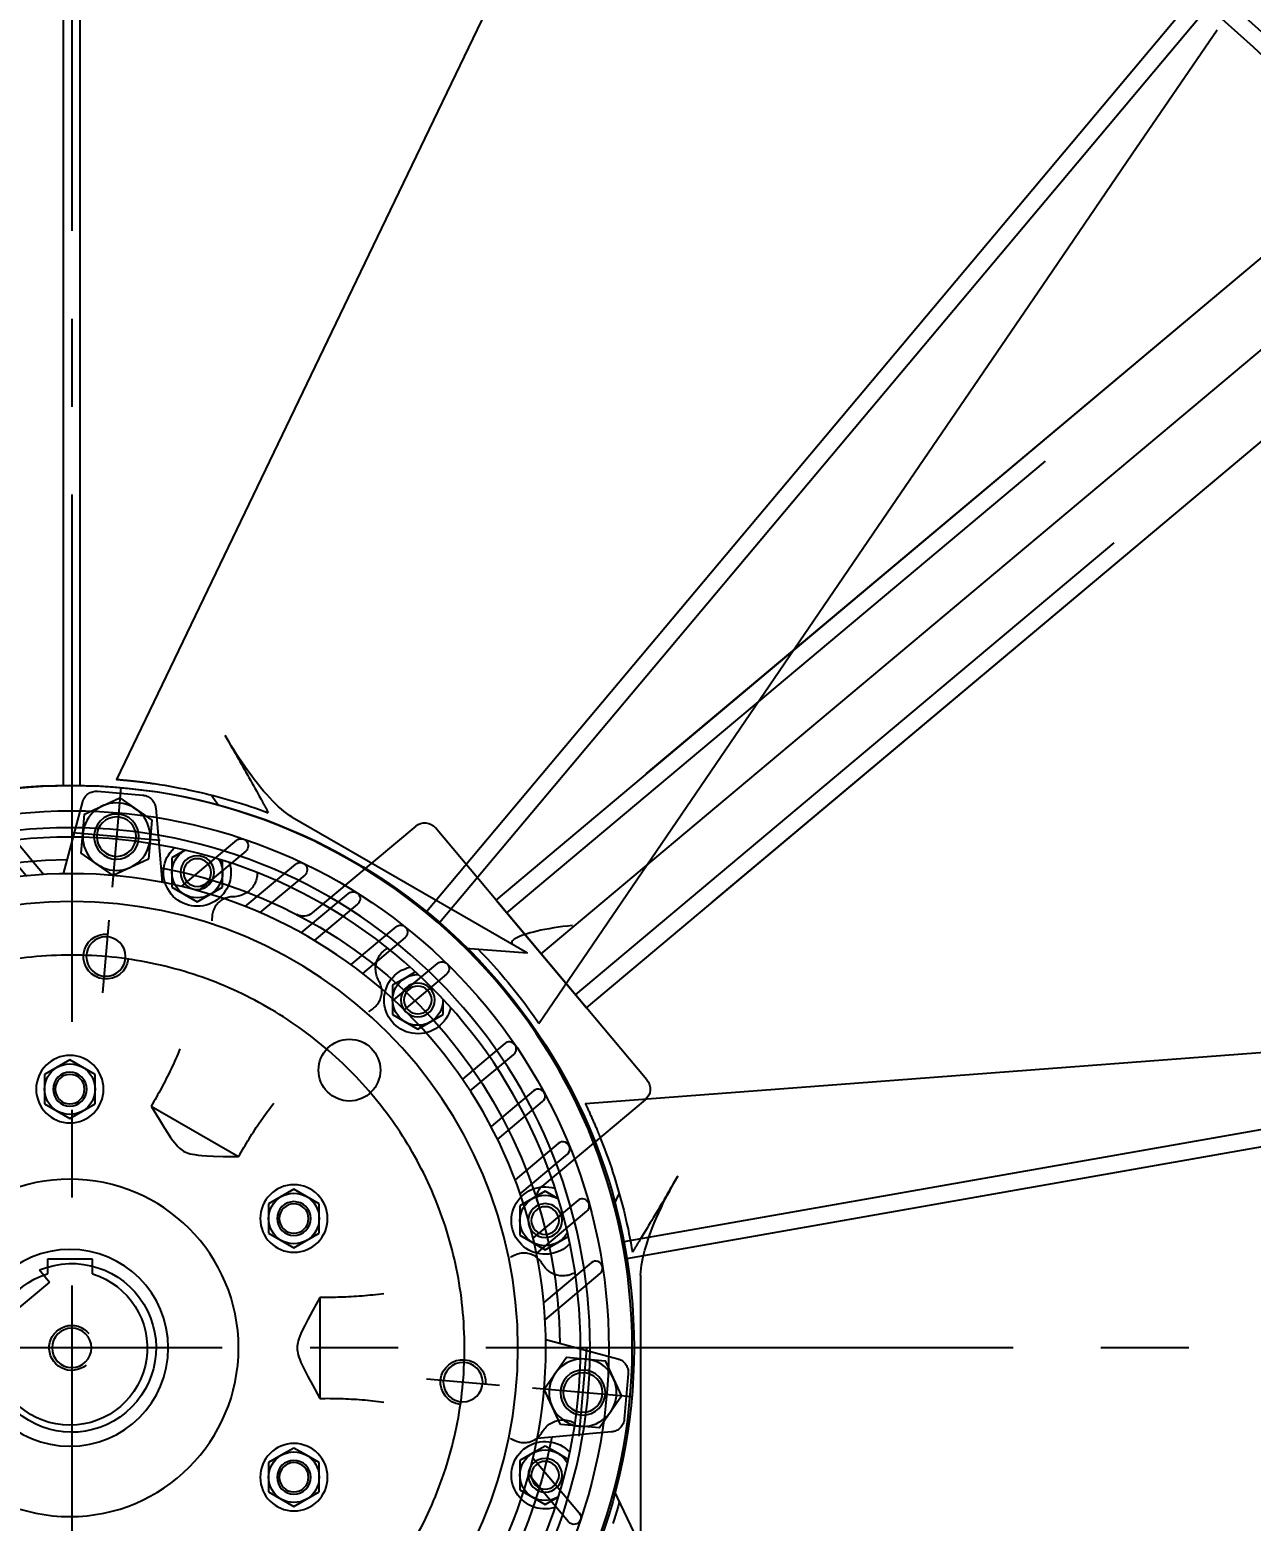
# Model space of a CAD drawing. Header units: millimetres. Extents: x -69382 to 174843, y -46375 to 101648.
# Drawn here: x -67277 to -66408, y -20022 to -18962 of the extents above; entities that cross this region are included whole.
import ezdxf

# ---------------------------------------------------------------- set-up
doc = ezdxf.new("R2010")
doc.units = ezdxf.units.MM
doc.header["$LTSCALE"] = 1000
for name, pattern in [('CENTER', [50.8, 31.75, -6.35, 6.35, -6.35]), ('CENTER2', [1.125, 0.75, -0.125, 0.125, -0.125]), ('HIDDEN', [0.375, 0.25, -0.125]), ('PHANTOM', [2.5, 1.25, -0.25, 0.25, -0.25, 0.25, -0.25])]:
    doc.linetypes.add(name, pattern=pattern)
for name, color, linetype in [('1', 3, 'Continuous'), ('CEN', 1, 'CENTER'), ('DIM1', 1, 'Continuous'), ('HID', 3, 'HIDDEN'), ('PHA', 6, 'PHANTOM')]:
    doc.layers.add(name, color=color, linetype=linetype)
doc.styles.add('WGTXT', font='DotumChe.ttf')
doc.dimstyles.new('DIM-01', dxfattribs={"dimscale": 100, "dimtxt": 3, "dimasz": 0.6, "dimexe": 0, "dimexo": 0, "dimgap": 1, "dimtad": 1, "dimdec": 0, "dimrnd": 0.001, "dimzin": 1, "dimdsep": 46, "dimlunit": 6, "dimtxsty": 'WGTXT', "dimblk": 'DOT', "dimcen": 0, "dimclrd": 1, "dimclre": 1, "dimclrt": 3, "dimadec": 4, "dimazin": 0, "dimtfac": 1, "dimtdec": 0, "dimtix": 1, "dimtmove": 2, "dimatfit": 3, "dimldrblk": 'DOT', "dimfxl": 1.5, "dimlwd": -1, "dimarcsym": 0})

# ---------------------------------------------------------------- blocks, each defined once
blk = doc.blocks.new('MM2')
at = {"color": 140, "linetype": 'Continuous'}
for p, q in [((-218, -58.5), (-218, 58.5)), ((-213, 63.5), (-164.99, 63.5)), ((-9, 28.62), (-9, 23)), ((-9, 23), (9, 23)), ((-213, -63.5), (-164.99, -63.5))]:
    blk.add_line(p, q, dxfattribs=at)
for points in [[(-100.55, 135.39), (-100.55, 160.96, -1), (-95.55, 160.96), (-95.55, 138.96)], [(-135.39, 100.55), (-160.98, 100.55, 1), (-160.98, 95.55), (-138.96, 95.55)], [(-148.16, 80.55), (-171.57, 80.55, 1), (-171.57, 75.55), (-150.77, 75.55)], [(-157.4, 60.55), (-179.32, 60.55, 1), (-179.32, 55.55), (-159.23, 55.55)], [(-163.7, 40.55), (-184.61, 40.55, 1), (-184.61, 35.55), (-164.85, 35.55)], [(-167.32, 21.11), (-187.55, 21.11, 1), (-187.55, 16.11), (-167.87, 16.11)], [(-167.32, -21.11), (-187.55, -21.11, -1), (-187.55, -16.11), (-167.87, -16.11)], [(-163.7, -40.55), (-184.61, -40.55, -1), (-184.61, -35.55), (-164.85, -35.55)], [(-157.4, -60.55), (-179.32, -60.55, -1), (-179.32, -55.55), (-159.23, -55.55)], [(-148.16, -80.55), (-171.57, -80.55, -1), (-171.57, -75.55), (-150.77, -75.55)], [(-135.39, -100.55), (-160.98, -100.55, -1), (-160.98, -95.55), (-138.96, -95.55)], [(-100.55, -135.39), (-100.55, -160.96, 1), (-95.55, -160.96), (-95.55, -138.96)]]:
    blk.add_lwpolyline(points, format="xyb", dxfattribs=at)
for points in [[(-106.11, 131.07), (-127.87, 146.3, 0.36397), (-134.27, 145.74), (-145.74, 134.28, 0.36397), (-146.3, 127.87), (-131.07, 106.12)], [(-131.07, -106.11), (-146.3, -127.87, 0.36397), (-145.74, -134.27), (-134.28, -145.74, 0.36397), (-127.87, -146.3), (-106.12, -131.07)]]:
    blk.add_lwpolyline(points, format="xyb")
for points in [[(-132.63, 115.66), (-119.25, 119.25), (-115.66, 132.63), (-125.46, 142.43), (-138.84, 138.84), (-142.43, 125.46)], [(-115.66, -132.63), (-119.25, -119.25), (-132.63, -115.66), (-142.43, -125.46), (-138.84, -138.84), (-125.46, -142.43)]]:
    blk.add_lwpolyline(points, close=True, dxfattribs=at)
for centre, radius in [((0, 0), 168.64), ((0, 0), 158.72), ((-129.05, 129.05), 12), ((-129.05, 129.05), 8), ((-129.05, 129.05), 8), ((-129.05, 129.05), 7), ((-98.78, 98.78), 7), ((0, 0), 7), ((-98.78, -98.78), 7), ((-129.05, -129.05), 12), ((-129.05, -129.05), 8), ((-129.05, -129.05), 8), ((-129.05, -129.05), 7)]:
    blk.add_circle(centre, radius, dxfattribs=at)
for centre, radius, start, end in [((0, 0), 173.64, 50.5317, 129.4657), ((0, 0), 173.64, 140.5317, 219.4657), ((-98.78, 98.78), 8, 226.6408, 135), ((-164.99, 68.5), 5, 270, 337.4528), ((-213, 58.5), 5, 90, 180), ((0, 0), 30, 107.4576, 72.5424), ((0, 0), 8, 270, 180), ((-213, -58.5), 5, 180, 270), ((-164.99, -68.5), 5, 22.5472, 90), ((-98.78, -98.78), 8, 316.6408, 225), ((0, 0), 173.64, 230.5317, 309.4657)]:
    blk.add_arc(centre, radius, start, end, dxfattribs=at)
at = {"layer": 'CEN'}
for p, q in [((-141.42, 141.42), (-116.31, 116.31)), ((-140.08, 118.02), (-118.02, 140.08)), ((-89.59, 89.59), (-107.98, 107.98)), ((-89.59, -89.59), (-107.98, -107.98)), ((-141.42, -141.42), (-116.31, -116.31)), ((-118.02, -140.08), (-140.08, -118.02))]:
    blk.add_line(p, q, dxfattribs=at)
blk.add_circle((0, 0), 139.7, dxfattribs=at)
blk = doc.blocks.new('QQQ')
at = {"color": 4, "linetype": 'Continuous'}
for p, q in [((-17.68, 17.68), (274.36, 309.71)), ((31.76, 67.12), (274.36, 309.71)), ((17.68, -17.68), (309.71, 274.36)), ((58.95, 23.6), (309.71, 274.36)), ((-17.68, 17.68), (17.68, -17.68))]:
    blk.add_line(p, q, dxfattribs=at)
at = {"color": 4}
blk.add_line((0, 0), (292.04, 292.04), dxfattribs=at)
at = {"layer": 'HID'}
for p, q in [((-13.44, 13.44), (278.6, 305.47)), ((13.44, -13.44), (305.47, 278.6))]:
    blk.add_line(p, q, dxfattribs=at)
blk = doc.blocks.new('새G')
at = {"color": 3, "linetype": 'Continuous'}
for p, q in [((-3, 199.98), (-3, 624.99)), ((3, 624.99), (3, 199.98)), ((-399.44, 480.7), (-126.24, 155.12)), ((-130.84, 151.26), (-404.04, 476.84)), ((-614.98, 111.48), (-196.42, 37.68)), ((-197.46, 31.77), (-616.02, 105.57))]:
    blk.add_line(p, q, dxfattribs=at)
blk = doc.blocks.new('IMPELLER')
for p, q in [((23683.8, 14853.35), (23686.35, 14857.07)), ((23657.55, 14849.21), (23573.9, 14800.91)), ((23695.62, 14837.39), (23695.81, 14837.28)), ((23695.81, 14837.28), (23700.31, 14834.68)), ((23700.31, 14834.68), (23700.31, 14829.49)), ((23682.31, 14829.49), (23682.31, 14833.77)), ((23682.31, 14824.29), (23682.31, 14829.49)), ((23700.31, 14829.49), (23700.31, 14824.29)), ((23686.81, 14821.69), (23682.31, 14824.29)), ((23700.31, 14824.29), (23695.81, 14821.69)), ((23691.31, 14819.09), (23686.81, 14821.69)), ((23695.81, 14821.69), (23691.31, 14819.09)), ((23595.95, 14802.63), (23573.9, 14800.91)), ((23613.65, 14794.13), (23617.36, 14791.99)), ((23617.36, 14791.99), (23621.86, 14789.39)), ((23621.86, 14789.39), (23621.86, 14784.19)), ((23603.86, 14784.19), (23603.86, 14784.41)), ((23603.86, 14779), (23603.86, 14784.19)), ((23621.86, 14784.19), (23621.86, 14779)), ((23608.36, 14776.4), (23603.86, 14779)), ((23612.86, 14773.8), (23608.36, 14776.4)), ((23617.36, 14776.4), (23612.86, 14773.8)), ((23621.86, 14779), (23617.36, 14776.4)), ((23727.61, 14757.65), (23732.11, 14760.24)), ((23732.11, 14760.24), (23736.61, 14762.84)), ((23736.61, 14762.84), (23741.11, 14760.24)), ((23741.11, 14760.24), (23745.61, 14757.65)), ((23727.61, 14752.45), (23727.61, 14757.65)), ((23745.61, 14757.65), (23745.61, 14752.45)), ((23727.61, 14747.25), (23727.61, 14752.45)), ((23745.61, 14752.45), (23745.61, 14747.25)), ((23707.71, 14746.44), (23676.59, 14728.47)), ((23732.11, 14744.66), (23727.61, 14747.25)), ((23736.61, 14742.06), (23732.11, 14744.66)), ((23741.11, 14744.66), (23736.61, 14742.06)), ((23745.61, 14747.25), (23741.11, 14744.66)), ((23543.14, 14711.17), (23541.2, 14715.24)), ((23562.88, 14713.43), (23563.07, 14713.54)), ((23563.07, 14713.54), (23567.57, 14716.14)), ((23567.57, 14716.14), (23572.07, 14713.54)), ((23572.07, 14713.54), (23576.57, 14710.94)), ((23647.93, 14711.65), (23652.43, 14714.24)), ((23652.43, 14714.24), (23656.93, 14716.84)), ((23656.93, 14716.84), (23661.43, 14714.24)), ((23661.43, 14714.24), (23665.93, 14711.65)), ((23576.57, 14710.94), (23576.57, 14705.74)), ((23647.93, 14706.45), (23647.93, 14711.65)), ((23665.93, 14711.65), (23665.93, 14706.45)), ((23576.57, 14705.74), (23576.57, 14700.55)), ((23647.93, 14701.25), (23647.93, 14706.45)), ((23665.93, 14706.45), (23665.93, 14701.25)), ((23563.07, 14697.95), (23559.36, 14700.09)), ((23567.57, 14695.35), (23563.07, 14697.95)), ((23572.07, 14697.95), (23567.57, 14695.35)), ((23576.57, 14700.55), (23572.07, 14697.95)), ((23652.43, 14698.66), (23647.93, 14701.25)), ((23656.93, 14696.06), (23652.43, 14698.66)), ((23661.43, 14698.66), (23656.93, 14696.06)), ((23665.93, 14701.25), (23661.43, 14698.66)), ((23728.61, 14686.76), (23728.61, 14691.95)), ((23728.61, 14691.95), (23744.61, 14691.95)), ((23744.61, 14691.95), (23744.61, 14686.76)), ((23533.61, 14686.37), (23533.61, 14589.77)), ((23647.69, 14678.42), (23647.69, 14642.48)), ((23559.36, 14620.81), (23563.07, 14622.95)), ((23563.07, 14622.95), (23567.57, 14625.55)), ((23567.57, 14625.55), (23572.07, 14622.95)), ((23572.07, 14622.95), (23576.57, 14620.35)), ((23647.93, 14619.65), (23652.43, 14622.24)), ((23652.43, 14622.24), (23656.93, 14624.84)), ((23656.93, 14624.84), (23661.43, 14622.24)), ((23661.43, 14622.24), (23665.93, 14619.65)), ((23576.57, 14620.35), (23576.57, 14615.16)), ((23647.93, 14614.45), (23647.93, 14619.65)), ((23665.93, 14619.65), (23665.93, 14614.45)), ((23576.57, 14615.16), (23576.57, 14609.96)), ((23647.93, 14609.25), (23647.93, 14614.45)), ((23665.93, 14614.45), (23665.93, 14609.25)), ((23543.14, 14609.73), (23533.61, 14589.77)), ((23563.07, 14607.36), (23562.88, 14607.47)), ((23567.57, 14604.76), (23563.07, 14607.36)), ((23572.07, 14607.36), (23567.57, 14604.76)), ((23576.57, 14609.96), (23572.07, 14607.36)), ((23652.43, 14606.66), (23647.93, 14609.25)), ((23656.93, 14604.06), (23652.43, 14606.66)), ((23661.43, 14606.66), (23656.93, 14604.06)), ((23665.93, 14609.25), (23661.43, 14606.66))]:
    blk.add_line(p, q)
at = {"flags": 128}
for points in [[(23534.69, 15248.21), (23557.84, 15200), (23581.01, 15151.8), (23627.36, 15055.41), (23720.09, 14862.63)], [(23569.77, 14775.84), (23449.2, 14952.56), (23388.91, 15040.9), (23358.75, 15085.06), (23328.57, 15129.2)], [(23657.55, 14849.21), (23658.53, 14849.82), (23659.5, 14850.5), (23660.45, 14851.23), (23661.4, 14852.02), (23662.39, 14852.9), (23663.4, 14853.85), (23664.45, 14854.89), (23665.52, 14856.01), (23666.61, 14857.21), (23667.71, 14858.47), (23668.82, 14859.79), (23669.93, 14861.16), (23671.05, 14862.59), (23672.17, 14864.08), (23673.29, 14865.61), (23674.4, 14867.18), (23675.46, 14868.73), (23676.48, 14870.25), (23677.44, 14871.73), (23678.35, 14873.15), (23679.2, 14874.52), (23680, 14875.82), (23680.73, 14877.05), (23681.4, 14878.2)], [(23681.4, 14878.2), (23680.89, 14877.31), (23680.36, 14876.4), (23679.84, 14875.49), (23679.31, 14874.57), (23678.78, 14873.65), (23678.25, 14872.72), (23677.71, 14871.79), (23677.18, 14870.85), (23676.65, 14869.92), (23676.12, 14868.98), (23675.59, 14868.04), (23675.06, 14867.09), (23674.53, 14866.15), (23674, 14865.2), (23673.47, 14864.25), (23672.94, 14863.3), (23672.41, 14862.35), (23671.88, 14861.4), (23671.35, 14860.44), (23670.82, 14859.49), (23670.29, 14858.53), (23669.77, 14857.57), (23669.24, 14856.62), (23668.72, 14855.66)], [(23706.61, 14861.12), (23704.73, 14860.83), (23702.86, 14860.53), (23701.03, 14860.22), (23699.24, 14859.89), (23697.47, 14859.56), (23695.73, 14859.21), (23694, 14858.85), (23692.28, 14858.48), (23690.56, 14858.09), (23688.86, 14857.69), (23687.17, 14857.28), (23685.49, 14856.85), (23683.82, 14856.41), (23682.16, 14855.96), (23680.52, 14855.5), (23678.88, 14855.02), (23677.24, 14854.54), (23675.62, 14854.04), (23674.01, 14853.52), (23672.4, 14853), (23670.8, 14852.46), (23669.21, 14851.91), (23667.63, 14851.35), (23666.05, 14850.77)], [(23710.26, 14861.62), (23710.1, 14861.6), (23709.94, 14861.58), (23709.78, 14861.55), (23709.62, 14861.53), (23709.46, 14861.51), (23709.31, 14861.49), (23709.15, 14861.47), (23708.99, 14861.45), (23708.84, 14861.43), (23708.69, 14861.41), (23708.53, 14861.39), (23708.38, 14861.37), (23708.23, 14861.35), (23708.08, 14861.33), (23707.93, 14861.3), (23707.78, 14861.28), (23707.63, 14861.26), (23707.48, 14861.24), (23707.34, 14861.22), (23707.19, 14861.2), (23707.04, 14861.18), (23706.9, 14861.16), (23706.75, 14861.14), (23706.61, 14861.12)], [(23718.64, 14862.51), (23718.36, 14862.49), (23718.06, 14862.46), (23717.74, 14862.43), (23717.4, 14862.4), (23717.05, 14862.37), (23716.7, 14862.34), (23716.34, 14862.3), (23715.97, 14862.27), (23715.6, 14862.23), (23715.23, 14862.19), (23714.86, 14862.15), (23714.5, 14862.11), (23714.13, 14862.07), (23713.77, 14862.03), (23713.4, 14861.99), (23713.04, 14861.95), (23712.68, 14861.91), (23712.33, 14861.87), (23711.97, 14861.83), (23711.63, 14861.79), (23711.28, 14861.74), (23710.94, 14861.7), (23710.6, 14861.66), (23710.26, 14861.62)], [(23720.09, 14862.63), (23720.09, 14862.63), (23720.09, 14862.63), (23720.08, 14862.63), (23720.06, 14862.63), (23720.04, 14862.63), (23720.02, 14862.63), (23719.99, 14862.62), (23719.96, 14862.62), (23719.92, 14862.62), (23719.88, 14862.61), (23719.83, 14862.61), (23719.78, 14862.61), (23719.72, 14862.6), (23719.65, 14862.6), (23719.58, 14862.59), (23719.5, 14862.58), (23719.41, 14862.58), (23719.32, 14862.57), (23719.22, 14862.56), (23719.12, 14862.55), (23719.01, 14862.54), (23718.89, 14862.53), (23718.77, 14862.52), (23718.64, 14862.51)], [(23668.72, 14855.66), (23668.61, 14855.46), (23668.5, 14855.26), (23668.39, 14855.07), (23668.28, 14854.87), (23668.17, 14854.67), (23668.07, 14854.47), (23667.96, 14854.27), (23667.85, 14854.07), (23667.74, 14853.87), (23667.63, 14853.66), (23667.52, 14853.46), (23667.4, 14853.26), (23667.29, 14853.05), (23667.18, 14852.85), (23667.07, 14852.64), (23666.96, 14852.44), (23666.85, 14852.23), (23666.73, 14852.03), (23666.62, 14851.82), (23666.51, 14851.61), (23666.39, 14851.4), (23666.28, 14851.19), (23666.17, 14850.98), (23666.05, 14850.77)], [(23669.98, 14829.41), (23669.99, 14828.85), (23670.04, 14828.31), (23670.12, 14827.77), (23670.24, 14827.23), (23670.41, 14826.68), (23670.6, 14826.14), (23670.84, 14825.62), (23671.09, 14825.14), (23671.37, 14824.68), (23671.7, 14824.22), (23672.06, 14823.78), (23672.45, 14823.36), (23672.87, 14822.98), (23673.29, 14822.64), (23673.73, 14822.32), (23674.21, 14822.03), (23674.71, 14821.76), (23675.24, 14821.53), (23675.77, 14821.33), (23676.29, 14821.18), (23676.81, 14821.06), (23677.37, 14820.97), (23677.94, 14820.91), (23678.51, 14820.89)], [(23678.51, 14820.89), (23678.99, 14820.88), (23679.46, 14820.84), (23679.93, 14820.77), (23680.37, 14820.67), (23680.8, 14820.55), (23681.24, 14820.4), (23681.68, 14820.22), (23682.11, 14820), (23682.52, 14819.77), (23682.9, 14819.51), (23683.25, 14819.25), (23683.6, 14818.95), (23683.94, 14818.62), (23684.26, 14818.27), (23684.56, 14817.9), (23684.83, 14817.51), (23685.06, 14817.13), (23685.27, 14816.73), (23685.46, 14816.31), (23685.63, 14815.86), (23685.77, 14815.41), (23685.88, 14814.95), (23685.96, 14814.5), (23686.01, 14814.06)], [(23686.01, 14814.06), (23686.02, 14813.99), (23686.02, 14813.91), (23686.03, 14813.84), (23686.04, 14813.76), (23686.04, 14813.69), (23686.05, 14813.62), (23686.06, 14813.54), (23686.06, 14813.47), (23686.07, 14813.4), (23686.08, 14813.32), (23686.08, 14813.25), (23686.09, 14813.18), (23686.1, 14813.1), (23686.1, 14813.03), (23686.11, 14812.96), (23686.11, 14812.88), (23686.12, 14812.81), (23686.13, 14812.74), (23686.14, 14812.66), (23686.14, 14812.59), (23686.15, 14812.52), (23686.16, 14812.44), (23686.16, 14812.37), (23686.17, 14812.3)], [(23557.81, 14810.66), (23559.57, 14810.47), (23561.26, 14810.26), (23562.91, 14810.03), (23564.54, 14809.78), (23566.12, 14809.52), (23567.63, 14809.24), (23569.07, 14808.95), (23570.42, 14808.65), (23571.7, 14808.34), (23572.88, 14808.02), (23573.98, 14807.71), (23574.99, 14807.38), (23575.91, 14807.06), (23576.73, 14806.73), (23577.45, 14806.41), (23578.06, 14806.09), (23578.56, 14805.78), (23578.96, 14805.48), (23579.24, 14805.19), (23579.42, 14804.91), (23579.5, 14804.63), (23579.44, 14804.35), (23579.24, 14804.06), (23578.85, 14803.77)], [(23626.7, 14790.98), (23626.97, 14791.49), (23627.21, 14792.01), (23627.41, 14792.53), (23627.57, 14793.05), (23627.7, 14793.58), (23627.79, 14794.13), (23627.85, 14794.7), (23627.87, 14795.28), (23627.86, 14795.84), (23627.81, 14796.38), (23627.72, 14796.91), (23627.59, 14797.46), (23627.43, 14798.01), (23627.23, 14798.55), (23626.99, 14799.06), (23626.74, 14799.54), (23626.45, 14800), (23626.12, 14800.45), (23625.75, 14800.89), (23625.35, 14801.31), (23624.94, 14801.69), (23624.52, 14802.02), (23624.07, 14802.34), (23623.59, 14802.63)], [(23591.45, 14802.28), (23590.32, 14801.11), (23589.21, 14799.94), (23588.11, 14798.76), (23587.02, 14797.58), (23585.94, 14796.39), (23584.88, 14795.2), (23583.84, 14794.01), (23582.8, 14792.81), (23581.78, 14791.61), (23580.78, 14790.41), (23579.79, 14789.21), (23578.82, 14788.01), (23577.87, 14786.81), (23576.93, 14785.62), (23576, 14784.42), (23575.09, 14783.22), (23574.2, 14782.04), (23573.35, 14780.89), (23572.54, 14779.78), (23571.76, 14778.69), (23571.02, 14777.64), (23570.4, 14776.75), (23569.95, 14776.1), (23569.77, 14775.84)], [(23628.87, 14781.07), (23628.51, 14781.33), (23628.17, 14781.63), (23627.82, 14781.95), (23627.5, 14782.3), (23627.2, 14782.67), (23626.93, 14783.05), (23626.69, 14783.43), (23626.47, 14783.83), (23626.28, 14784.25), (23626.1, 14784.69), (23625.96, 14785.14), (23625.84, 14785.6), (23625.76, 14786.05), (23625.71, 14786.49), (23625.68, 14786.95), (23625.68, 14787.43), (23625.71, 14787.9), (23625.77, 14788.37), (23625.86, 14788.83), (23625.97, 14789.26), (23626.1, 14789.69), (23626.27, 14790.13), (23626.48, 14790.56), (23626.7, 14790.98)], [(23126.64, 14779.47), (23179.96, 14775.41), (23233.28, 14771.37), (23339.94, 14763.32), (23553.25, 14747.24)], [(23630.32, 14780.05), (23630.26, 14780.1), (23630.2, 14780.14), (23630.14, 14780.18), (23630.08, 14780.22), (23630.02, 14780.27), (23629.96, 14780.31), (23629.9, 14780.35), (23629.84, 14780.39), (23629.78, 14780.44), (23629.72, 14780.48), (23629.66, 14780.52), (23629.6, 14780.56), (23629.54, 14780.6), (23629.48, 14780.65), (23629.42, 14780.69), (23629.36, 14780.73), (23629.3, 14780.77), (23629.24, 14780.82), (23629.18, 14780.86), (23629.12, 14780.9), (23629.05, 14780.94), (23628.99, 14780.99), (23628.93, 14781.03), (23628.87, 14781.07)], [(23697.45, 14766.77), (23697.83, 14765.86), (23698.22, 14764.96), (23698.61, 14764.06), (23699, 14763.17), (23699.4, 14762.28), (23699.8, 14761.39), (23700.21, 14760.51), (23700.62, 14759.64), (23701.04, 14758.77), (23701.46, 14757.91), (23701.89, 14757.05), (23702.31, 14756.2), (23702.75, 14755.35), (23703.18, 14754.51), (23703.62, 14753.68), (23704.06, 14752.85), (23704.5, 14752.03), (23704.95, 14751.21), (23705.4, 14750.41), (23705.85, 14749.61), (23706.31, 14748.81), (23706.77, 14748.02), (23707.24, 14747.23), (23707.71, 14746.44)], [(23552.63, 14745.93), (23552.51, 14745.67), (23552.38, 14745.39), (23552.25, 14745.1), (23552.11, 14744.79), (23551.96, 14744.48), (23551.81, 14744.15), (23551.66, 14743.82), (23551.51, 14743.49), (23551.36, 14743.15), (23551.21, 14742.81), (23551.06, 14742.47), (23550.91, 14742.14), (23550.76, 14741.8), (23550.61, 14741.46), (23550.46, 14741.13), (23550.32, 14740.79), (23550.17, 14740.46), (23550.03, 14740.13), (23549.89, 14739.81), (23549.75, 14739.48), (23549.62, 14739.16), (23549.48, 14738.85), (23549.35, 14738.53), (23549.22, 14738.22)], [(23553.25, 14747.24), (23553.25, 14747.24), (23553.25, 14747.23), (23553.25, 14747.22), (23553.24, 14747.21), (23553.23, 14747.2), (23553.22, 14747.17), (23553.21, 14747.15), (23553.2, 14747.12), (23553.18, 14747.09), (23553.16, 14747.05), (23553.14, 14747), (23553.12, 14746.95), (23553.09, 14746.9), (23553.06, 14746.84), (23553.03, 14746.77), (23553, 14746.7), (23552.96, 14746.63), (23552.92, 14746.54), (23552.88, 14746.45), (23552.84, 14746.36), (23552.79, 14746.26), (23552.74, 14746.15), (23552.69, 14746.04), (23552.63, 14745.93)], [(23676.59, 14728.47), (23676.14, 14729.28), (23675.68, 14730.08), (23675.23, 14730.87), (23674.77, 14731.66), (23674.3, 14732.45), (23673.83, 14733.24), (23673.35, 14734.04), (23672.86, 14734.83), (23672.36, 14735.63), (23671.86, 14736.43), (23671.35, 14737.22), (23670.83, 14738.02), (23670.31, 14738.82), (23669.78, 14739.61), (23669.24, 14740.41), (23668.7, 14741.21), (23668.15, 14742), (23667.59, 14742.79), (23667.02, 14743.59), (23666.45, 14744.38), (23665.88, 14745.16), (23665.29, 14745.95), (23664.7, 14746.74), (23664.11, 14747.52)], [(23707.71, 14746.44), (23704.89, 14741.75), (23703.08, 14738.81), (23701.78, 14736.79), (23700.79, 14735.32), (23699.99, 14734.2), (23699.32, 14733.32), (23698.72, 14732.61), (23698.18, 14732.02), (23697.67, 14731.53), (23697.18, 14731.11), (23696.69, 14730.75), (23696.2, 14730.44), (23695.68, 14730.17), (23695.12, 14729.92), (23694.51, 14729.71), (23693.83, 14729.51), (23693.05, 14729.34), (23692.14, 14729.18), (23691.04, 14729.03), (23689.67, 14728.9), (23687.9, 14728.78), (23685.51, 14728.67), (23682.05, 14728.56), (23676.59, 14728.47)], [(23547.83, 14734.81), (23547.13, 14733.04), (23546.46, 14731.27), (23545.82, 14729.53), (23545.2, 14727.81), (23544.61, 14726.12), (23544.03, 14724.43), (23543.48, 14722.75), (23542.94, 14721.07), (23542.42, 14719.4), (23541.92, 14717.72), (23541.43, 14716.05), (23540.96, 14714.38), (23540.5, 14712.72), (23540.06, 14711.06), (23539.64, 14709.4), (23539.23, 14707.74), (23538.84, 14706.08), (23538.46, 14704.43), (23538.1, 14702.77), (23537.75, 14701.12), (23537.42, 14699.46), (23537.1, 14697.81), (23536.8, 14696.16), (23536.51, 14694.51)], [(23549.22, 14738.22), (23549.15, 14738.07), (23549.09, 14737.92), (23549.03, 14737.77), (23548.97, 14737.62), (23548.91, 14737.48), (23548.85, 14737.33), (23548.79, 14737.18), (23548.73, 14737.04), (23548.67, 14736.89), (23548.61, 14736.75), (23548.55, 14736.61), (23548.49, 14736.47), (23548.44, 14736.32), (23548.38, 14736.18), (23548.32, 14736.04), (23548.27, 14735.9), (23548.21, 14735.76), (23548.15, 14735.63), (23548.1, 14735.49), (23548.04, 14735.35), (23547.99, 14735.21), (23547.93, 14735.08), (23547.88, 14734.94), (23547.83, 14734.81)], [(23533.61, 14686.37), (23533.57, 14687.52), (23533.46, 14688.7), (23533.31, 14689.89), (23533.1, 14691.11), (23532.83, 14692.4), (23532.51, 14693.75), (23532.14, 14695.18), (23531.7, 14696.67), (23531.21, 14698.21), (23530.67, 14699.79), (23530.08, 14701.41), (23529.45, 14703.07), (23528.77, 14704.75), (23528.04, 14706.46), (23527.28, 14708.19), (23526.47, 14709.94), (23525.66, 14711.64), (23524.85, 14713.28), (23524.05, 14714.85), (23523.27, 14716.35), (23522.51, 14717.77), (23521.78, 14719.11), (23521.09, 14720.36), (23520.43, 14721.52)], [(23520.43, 14721.52), (23520.94, 14720.62), (23521.46, 14719.72), (23521.99, 14718.81), (23522.52, 14717.89), (23523.06, 14716.97), (23523.59, 14716.04), (23524.14, 14715.12), (23524.68, 14714.19), (23525.22, 14713.26), (23525.77, 14712.33), (23526.32, 14711.4), (23526.87, 14710.47), (23527.43, 14709.54), (23527.98, 14708.6), (23528.54, 14707.67), (23529.1, 14706.74), (23529.66, 14705.8), (23530.22, 14704.87), (23530.78, 14703.93), (23531.34, 14703), (23531.91, 14702.06), (23532.47, 14701.13), (23533.04, 14700.19), (23533.61, 14699.26)], [(23533.61, 14699.26), (23533.72, 14699.07), (23533.84, 14698.88), (23533.96, 14698.68), (23534.07, 14698.49), (23534.19, 14698.3), (23534.31, 14698.1), (23534.43, 14697.91), (23534.55, 14697.71), (23534.67, 14697.52), (23534.79, 14697.32), (23534.91, 14697.12), (23535.03, 14696.92), (23535.15, 14696.73), (23535.27, 14696.53), (23535.39, 14696.33), (23535.51, 14696.13), (23535.64, 14695.93), (23535.76, 14695.73), (23535.88, 14695.53), (23536.01, 14695.32), (23536.13, 14695.12), (23536.26, 14694.92), (23536.38, 14694.71), (23536.51, 14694.51)], [(23568.61, 14690.36), (23568.86, 14690.77), (23569.13, 14691.16), (23569.43, 14691.53), (23569.73, 14691.86), (23570.05, 14692.17), (23570.4, 14692.48), (23570.78, 14692.76), (23571.18, 14693.03), (23571.59, 14693.27), (23572, 14693.47), (23572.41, 14693.64), (23572.84, 14693.8), (23573.29, 14693.93), (23573.76, 14694.03), (23574.23, 14694.1), (23574.69, 14694.14), (23575.14, 14694.15), (23575.59, 14694.13), (23576.06, 14694.09), (23576.53, 14694.01), (23576.99, 14693.91), (23577.44, 14693.77), (23577.87, 14693.62), (23578.28, 14693.44)], [(23578.28, 14693.44), (23578.35, 14693.41), (23578.41, 14693.38), (23578.48, 14693.35), (23578.55, 14693.31), (23578.61, 14693.28), (23578.68, 14693.25), (23578.75, 14693.22), (23578.81, 14693.19), (23578.88, 14693.16), (23578.95, 14693.13), (23579.01, 14693.1), (23579.08, 14693.06), (23579.15, 14693.03), (23579.22, 14693), (23579.28, 14692.97), (23579.35, 14692.94), (23579.42, 14692.91), (23579.48, 14692.88), (23579.55, 14692.85), (23579.62, 14692.82), (23579.68, 14692.79), (23579.75, 14692.76), (23579.82, 14692.73), (23579.88, 14692.69)], [(23556.97, 14687.23), (23557.46, 14686.96), (23557.95, 14686.73), (23558.46, 14686.54), (23558.99, 14686.37), (23559.55, 14686.23), (23560.11, 14686.14), (23560.68, 14686.08), (23561.22, 14686.06), (23561.76, 14686.07), (23562.32, 14686.13), (23562.88, 14686.22), (23563.44, 14686.35), (23563.98, 14686.52), (23564.49, 14686.71), (23564.98, 14686.93), (23565.48, 14687.2), (23565.96, 14687.5), (23566.43, 14687.84), (23566.86, 14688.2), (23567.25, 14688.57), (23567.62, 14688.97), (23567.98, 14689.41), (23568.31, 14689.87), (23568.61, 14690.36)], [(23624.95, 14679.7), (23625.93, 14679.58), (23626.9, 14679.46), (23627.88, 14679.35), (23628.85, 14679.24), (23629.82, 14679.14), (23630.79, 14679.05), (23631.75, 14678.96), (23632.71, 14678.88), (23633.68, 14678.81), (23634.63, 14678.74), (23635.59, 14678.68), (23636.54, 14678.62), (23637.49, 14678.58), (23638.43, 14678.53), (23639.38, 14678.5), (23640.31, 14678.46), (23641.25, 14678.44), (23642.18, 14678.42), (23643.1, 14678.41), (23644.02, 14678.4), (23644.93, 14678.39), (23645.85, 14678.4), (23646.77, 14678.41), (23647.69, 14678.42)], [(23647.69, 14678.42), (23650.34, 14673.64), (23651.98, 14670.59), (23653.08, 14668.46), (23653.86, 14666.87), (23654.43, 14665.62), (23654.85, 14664.59), (23655.17, 14663.72), (23655.41, 14662.96), (23655.58, 14662.28), (23655.7, 14661.64), (23655.76, 14661.04), (23655.79, 14660.45), (23655.76, 14659.86), (23655.7, 14659.26), (23655.58, 14658.62), (23655.41, 14657.94), (23655.17, 14657.18), (23654.85, 14656.31), (23654.43, 14655.28), (23653.86, 14654.03), (23653.08, 14652.44), (23651.98, 14650.31), (23650.34, 14647.26), (23647.69, 14642.48)], [(23647.69, 14642.48), (23646.77, 14642.49), (23645.85, 14642.5), (23644.93, 14642.51), (23644.02, 14642.5), (23643.1, 14642.49), (23642.18, 14642.48), (23641.25, 14642.46), (23640.31, 14642.44), (23639.38, 14642.4), (23638.43, 14642.37), (23637.49, 14642.32), (23636.54, 14642.27), (23635.59, 14642.22), (23634.63, 14642.16), (23633.68, 14642.09), (23632.71, 14642.02), (23631.75, 14641.94), (23630.79, 14641.85), (23629.82, 14641.76), (23628.85, 14641.66), (23627.88, 14641.55), (23626.9, 14641.44), (23625.93, 14641.32), (23624.95, 14641.2)], [(23568.61, 14630.54), (23568.31, 14631.02), (23567.98, 14631.49), (23567.62, 14631.93), (23567.25, 14632.33), (23566.86, 14632.7), (23566.43, 14633.06), (23565.96, 14633.4), (23565.48, 14633.7), (23564.98, 14633.97), (23564.49, 14634.19), (23563.98, 14634.38), (23563.44, 14634.55), (23562.88, 14634.68), (23562.32, 14634.77), (23561.76, 14634.83), (23561.22, 14634.84), (23560.68, 14634.82), (23560.11, 14634.76), (23559.55, 14634.67), (23558.99, 14634.53), (23558.46, 14634.36), (23557.95, 14634.17), (23557.46, 14633.94), (23556.97, 14633.67)], [(23578.28, 14627.46), (23577.87, 14627.28), (23577.44, 14627.13), (23576.99, 14626.99), (23576.53, 14626.89), (23576.06, 14626.81), (23575.59, 14626.77), (23575.14, 14626.75), (23574.69, 14626.76), (23574.23, 14626.8), (23573.76, 14626.87), (23573.29, 14626.97), (23572.84, 14627.1), (23572.41, 14627.26), (23572, 14627.43), (23571.59, 14627.63), (23571.18, 14627.87), (23570.78, 14628.14), (23570.4, 14628.42), (23570.05, 14628.73), (23569.73, 14629.04), (23569.43, 14629.37), (23569.13, 14629.74), (23568.86, 14630.13), (23568.61, 14630.54)], [(23579.88, 14628.2), (23579.82, 14628.17), (23579.75, 14628.14), (23579.68, 14628.11), (23579.62, 14628.08), (23579.55, 14628.05), (23579.48, 14628.02), (23579.42, 14627.99), (23579.35, 14627.96), (23579.28, 14627.93), (23579.22, 14627.9), (23579.15, 14627.87), (23579.08, 14627.84), (23579.01, 14627.8), (23578.95, 14627.77), (23578.88, 14627.74), (23578.81, 14627.71), (23578.75, 14627.68), (23578.68, 14627.65), (23578.61, 14627.62), (23578.55, 14627.59), (23578.48, 14627.55), (23578.41, 14627.52), (23578.35, 14627.49), (23578.28, 14627.46)], [(23541.2, 14605.66), (23541.65, 14604.1), (23542.1, 14602.55), (23542.57, 14601), (23543.05, 14599.47), (23543.55, 14597.94)]]:
    blk.add_lwpolyline(points, dxfattribs=at)
for centre, radius in [((23736.61, 14660.45), 200), ((23736.61, 14660.45), 185), ((23736.61, 14660.45), 181.63), ((23691.31, 14829.49), 6), ((23691.31, 14829.49), 6), ((23691.31, 14829.49), 4.93), ((23612.86, 14784.19), 6), ((23612.86, 14784.19), 6), ((23612.86, 14784.19), 4.93), ((23736.61, 14752.45), 12), ((23736.61, 14752.45), 6), ((23736.61, 14752.45), 6), ((23736.61, 14752.45), 5.23), ((23656.93, 14706.45), 12), ((23736.61, 14660.45), 60), ((23656.93, 14706.45), 6), ((23656.93, 14706.45), 6), ((23567.57, 14705.74), 6), ((23567.57, 14705.74), 6), ((23567.57, 14705.74), 4.93), ((23656.93, 14706.45), 5.23), ((23736.61, 14660.45), 35), ((23656.93, 14614.45), 12), ((23567.57, 14615.16), 6), ((23567.57, 14615.16), 6), ((23567.57, 14615.16), 4.93), ((23656.93, 14614.45), 6), ((23656.93, 14614.45), 6), ((23656.93, 14614.45), 5.23)]:
    blk.add_circle(centre, radius)
for centre, radius, start, end in [((23691.31, 14829.49), 12, 163.1086, 46.8914), ((23691.31, 14829.49), 9, 60, 61.4202), ((23691.31, 14829.49), 9, 0, 60), ((23691.31, 14829.49), 9, 148.5798, 180), ((23691.31, 14829.49), 9, 180, 240), ((23691.31, 14829.49), 9, 300, 0), ((23691.31, 14829.49), 9, 240, 300), ((23612.86, 14784.19), 12, 193.1086, 76.8914), ((23612.86, 14784.19), 9, 60, 91.4202), ((23612.86, 14784.19), 9, 0, 60), ((23612.86, 14784.19), 9, 178.5798, 180), ((23612.86, 14784.19), 9, 180, 240), ((23612.86, 14784.19), 9, 300, 0), ((23612.86, 14784.19), 9, 240, 300), ((23736.61, 14752.45), 9, 120, 180), ((23736.61, 14752.45), 9, 60, 120), ((23736.61, 14752.45), 9, 0, 60), ((23736.61, 14752.45), 9, 180, 240), ((23736.61, 14752.45), 9, 300, 0), ((23736.61, 14752.45), 9, 240, 300), ((23567.57, 14705.74), 12, 223.1086, 106.8914), ((23567.57, 14705.74), 9, 120, 121.4202), ((23567.57, 14705.74), 9, 60, 120), ((23567.57, 14705.74), 9, 0, 60), ((23656.93, 14706.45), 9, 120, 180), ((23656.93, 14706.45), 9, 60, 120), ((23656.93, 14706.45), 9, 0, 60), ((23567.57, 14705.74), 9, 300, 0), ((23656.93, 14706.45), 9, 180, 240), ((23656.93, 14706.45), 9, 300, 0), ((23567.57, 14705.74), 9, 208.5798, 240), ((23567.57, 14705.74), 9, 240, 300), ((23656.93, 14706.45), 9, 240, 300), ((23736.61, 14660.45), 27.5, 106.9124, 73.0876), ((23567.57, 14615.16), 12, 253.1086, 136.8914), ((23567.57, 14615.16), 9, 120, 151.4202), ((23567.57, 14615.16), 9, 60, 120), ((23567.57, 14615.16), 9, 0, 60), ((23656.93, 14614.45), 9, 120, 180), ((23656.93, 14614.45), 9, 60, 120), ((23656.93, 14614.45), 9, 0, 60), ((23567.57, 14615.16), 9, 300, 0), ((23656.93, 14614.45), 9, 180, 240), ((23656.93, 14614.45), 9, 300, 0), ((23567.57, 14615.16), 9, 238.5798, 240), ((23567.57, 14615.16), 9, 240, 300), ((23656.93, 14614.45), 9, 240, 300)]:
    blk.add_arc(centre, radius, start, end)
blk = doc.blocks.new('_Dot')
at = {"layer": 'DIM1'}
blk.add_line((0, 0), (-1, 0), dxfattribs=at)
at = {"layer": 'DIM1', "const_width": 0.5}
blk.add_lwpolyline([(-0.25, 0, 1), (0.25, 0, 1)], format="xyb", close=True, dxfattribs=at)
blk = doc.blocks.new('*D542')
at = {"color": 1, "linetype": 'ByBlock', "lineweight": -2, "transparency": 16777216}
for p, q in [((-66747.1, -18449.2), (-62475.1, -18449.2)), ((-66747.1, -21349.2), (-62475.1, -21349.2))]:
    blk.add_line(p, q, dxfattribs=at)
at = {"color": 1, "transparency": 16777216}
blk.add_line((-62475.1, -18649.2), (-62475.1, -21149.2), dxfattribs=at)
at = {"layer": 'Defpoints', "color": 0, "linetype": 'ByBlock', "transparency": 16777216}
for p in [(-67247.1, -18449.2), (-67247.1, -21349.2), (-62475.1, -21349.2)]:
    blk.add_point(p, dxfattribs=at)
at = {"color": 1, "linetype": 'ByBlock', "transparency": 16777216, "xscale": 200, "yscale": 200, "zscale": 200}
for p, rotation in [((-62475.1, -18449.2), 90), ((-62475.1, -21349.2), 270)]:
    blk.add_blockref('_Dot', p, dxfattribs=dict(at, rotation=rotation))
at = {"color": 3, "linetype": 'ByBlock', "transparency": 16777216, "insert": (-62930.4, -19899.2), "char_height": 500, "attachment_point": 5, "rotation": 90, "style": 'WGTXT'}
blk.add_mtext('De', dxfattribs=at)
blk = doc.blocks.new('*D543')
at = {"color": 1, "linetype": 'ByBlock', "lineweight": -2, "transparency": 16777216}
for p, q in [((-66747.1, -18649.2), (-64148.1, -18649.2)), ((-66747.1, -21149.2), (-64148.1, -21149.2))]:
    blk.add_line(p, q, dxfattribs=at)
at = {"color": 1, "transparency": 16777216}
blk.add_line((-64148.1, -18849.2), (-64148.1, -20949.2), dxfattribs=at)
at = {"layer": 'Defpoints', "color": 0, "linetype": 'ByBlock', "transparency": 16777216}
for p in [(-67247.1, -18649.2), (-67247.1, -21149.2), (-64148.1, -21149.2)]:
    blk.add_point(p, dxfattribs=at)
at = {"color": 1, "linetype": 'ByBlock', "transparency": 16777216, "xscale": 200, "yscale": 200, "zscale": 200}
for p, rotation in [((-64148.1, -18649.2), 90), ((-64148.1, -21149.2), 270)]:
    blk.add_blockref('_Dot', p, dxfattribs=dict(at, rotation=rotation))
at = {"color": 3, "linetype": 'ByBlock', "transparency": 16777216, "insert": (-64598.4, -19899.2), "char_height": 500, "attachment_point": 5, "rotation": 90, "style": 'WGTXT'}
blk.add_mtext('D', dxfattribs=at)

msp = doc.modelspace()

# ---------------------------------------------------------------- linework, layer by layer
at = {"color": 3}
msp.add_circle((-67247.1365, -19899.2016), 1450, dxfattribs=at)
for centre, radius in [((-67247.1365, -19899.2016), 1262), ((-67247.1365, -19899.2016), 1250), ((-67247.1365, -19899.2016), 1250), ((-67247.1365, -19899.2016), 400), ((-67247.1365, -19899.2016), 382), ((-67049.5709, -19701.6359), 22)]:
    msp.add_circle(centre, radius)
at = {"layer": '1', "color": 1, "linetype": 'CENTER2', "ltscale": 0.5}
for p, q in [((-67247.1365, -17604.7813), (-67247.1365, -21472.2683)), ((-65452.5098, -19899.2016), (-69037.334, -19899.2016))]:
    msp.add_line(p, q, dxfattribs=at)
msp.add_circle((-67247.1365, -19899.2016), 1360, dxfattribs=at)

# ---------------------------------------------------------------- block references
at = {"xscale": -2, "yscale": 2, "zscale": 2}
for name, p in [('새G', (-67247.1365, -19899.2016)), ('IMPELLER', (-19775.2181, -49220.1012))]:
    msp.add_blockref(name, p, dxfattribs=at)
at = {"layer": 'PHA', "yscale": 2, "zscale": 2}
for name, p, xscale, rotation in [('QQQ', (-66913.1411, -19618.9462), 2, 355.0000000001338), ('MM2', (-67247.1365, -19899.2016), -2, 39.99999999982192)]:
    msp.add_blockref(name, p, dxfattribs=dict(at, xscale=xscale, rotation=rotation))

# ---------------------------------------------------------------- dimensions: what is measured, and where the dimension line sits
at = {"linetype": 'ByBlock'}
for base, p1, p2, text, picture, middle in [((-62475.1145, -21349.2016), (-67247.1365, -18449.2016), (-67247.1365, -21349.2016), 'De', '*D542', (-62930.4407, -19899.2016)), ((-64148.0991, -21149.2016), (-67247.1365, -18649.2016), (-67247.1365, -21149.2016), 'D', '*D543', (-64598.432, -19899.2016))]:
    dim = msp.add_linear_dim(base=base, p1=p1, p2=p2, angle=90, text=text, dimstyle='DIM-01', override={"dimtxt": 5, "dimasz": 2, "dimexo": 5, "dimgap": 2, "dimfxl": 1.25}, dxfattribs=at)
    dim.commit()
    dim.dimension.update_dxf_attribs({"geometry": picture, "text_midpoint": middle})

doc.saveas('drawing.dxf')
